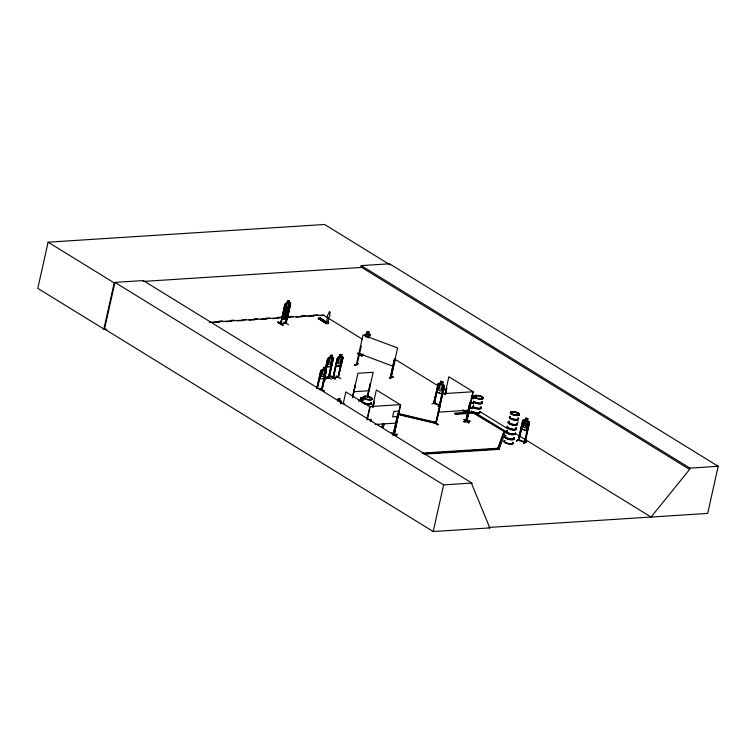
<?xml version="1.0" encoding="UTF-8"?>
<svg xmlns="http://www.w3.org/2000/svg" width="756" height="756" viewBox="0 0 756 756"><rect width="100%" height="100%" fill="white"/><g stroke="black" fill="none" stroke-linecap="round" stroke-linejoin="round"><path stroke-width="1.13" d="M327.877 322.302L327.216 321.962L327.868 321.943M281.241 323.124L280.533 323.039L280.391 323.729C280.835 324.031 288.716 323.426 285.541 322.661M360.565 354.876C361.377 353.761 359.043 354.233 360.716 354.177M435.938 423.417L442.468 393.706L473.01 391.75L466.603 421.47L473.19 391.759L448.866 376.762L444.868 394.66M321.772 389.453C321.735 389.52 322.472 390.417 321.47 389.331M323.993 378.369L323.36 378.387M329.077 378.047L323.833 378.246L325.562 379.739L323.417 378.624M328.737 377.395L329.229 377.348L328.926 377.924M333.538 377.754L332.99 377.783L337.431 357.928C338.414 356.378 340.654 357.72 339.992 354.725L341.92 354.63L341.334 356.983L342.109 357.683L341.154 361.916L339.813 363.797L338.055 363.91L337.526 362.152L339.992 354.725M338.622 377.433L332.838 377.66M327.726 322.311L327.329 321.697L327.896 322.264M326.422 322.557L327.764 322.519L329.285 316.528A1.663 1.162 -58.4 0 0 329.635 314.156L329.937 312.077M471.593 412.398A4.659 1.474 12.6 0 0 471.857 411.68L471.924 411.604A4.678 1.484 12.6 0 1 471.073 412.445M326.488 322.595L327.556 316.679A1.663 1.162 -58.4 0 1 328.359 314.241L329.37 311.803M390.228 264.921L324.579 224.475L48.119 242.185L37.8 288.348L104.441 329.408L106.709 329.266M114.043 283.481L103.808 329.257L104.8 329.191M104.441 329.408L114.95 282.385L143.253 280.57L471.924 483.065L471.735 483.935L489.803 527.896L489.028 527.423L707.663 513.418L718.2 466.291L389.529 263.787L361.226 265.602L360.924 266.953L689.604 469.448L651.067 517.038M278.217 321.99L277.821 322.396L282.82 325.175L278.208 321.99L282.867 324.806M280.703 323.833L285.248 305.311L284.577 305.254L280.599 323.833L285.088 303.969L287.167 303.052L287.715 300.85M285.248 305.311L280.958 323.681L281.109 323.01M285.9 303.147L285.135 304.006L282.375 319.41L286.732 319.098L289.189 310.659L288.669 309.979L284.398 310.291M289.463 300.605L288.934 302.995L289.68 303.676L288.735 307.919L287.403 309.809L285.683 309.941L285.163 308.193L287.62 300.746L289.52 300.642L288.962 302.882M289.189 310.659C286.902 308.798 288.915 310.149 286.392 312.634C288.253 315.035 285.777 316.584 285.91 313.173L283.878 315.375L285.636 312.672C283.793 310.121 286.118 308.59 286.108 312.162L288.017 307.72L287.478 310.102L288.244 310.792L287.289 315.035L285.957 316.915L284.228 317.038L283.708 315.29L284.653 311.047L285.749 310.225L287.034 303.884L288.764 303.751L287.809 307.994L286.089 308.117M283.67 311.103L285.702 310.149L286.259 307.957L287.989 307.824M283.85 321.895L288.537 324.693M285.541 318.172L286.051 315.895L287.138 315.072L288.093 310.829L287.573 309.081L285.853 309.213L284.521 311.103L283.576 315.346L284.332 316.027L283.746 318.38L285.636 318.276L286.099 315.932L287.403 315.904L288.168 315.044L287.403 315.904M287.762 316.755L290.673 303.572L290.153 302.787L290.606 303.61L286.118 323.436L285.598 323.455L286.43 318.994M289.586 304.876L285.56 323.445L286.174 322.623M285.919 323.275L287.904 314.619M288.395 312.445L290.257 304.933L289.746 304.97M326.46 323.644L318.172 318.56L320.308 318.087C323.615 319.533 315.63 318.616 321.149 318.607M328.198 323.53L319.703 318.465L320.308 318.087M320.591 319.741L322.51 319.627M321.706 318.947L319.76 319.23L322.538 319.467M322.973 319.986L321.338 320.204L323.275 320.279M324.116 320.44L322.169 320.714L324.116 320.44L323.284 319.92M325.76 322.925L325.94 322.122L325.949 322.755L327.556 322.651M326.781 322.642L326.412 323.644M326.923 322.632L326.781 323.275L328.397 323.171L328.539 322.529L327.31 321.744L328.69 322.519L327.991 323.549M327.669 322.803L327.839 322.075M327.877 323.199L328.18 321.858L327.301 323.237L327.253 321.971M316.783 388.168L320.421 371.876L320.941 371.848L317.454 388.234M316.934 388.272L320.922 370.601L321.697 369.75L323.029 369.693L323.492 367.388L325.42 367.303L324.825 369.656L325.6 370.355L324.655 374.589L323.303 376.469L321.555 376.582L321.016 374.825L321.971 370.582L322.982 369.665M324.778 369.627L326.072 369.467L326.611 370.251L324.097 378.661L319.637 378.907L320.979 370.62L321.697 369.75M317.293 388.14L320.941 371.848M320.062 388.556L324.437 391.079M325.203 369.599L327.386 359.818L327.906 359.79L325.874 369.656M325.354 369.693L327.386 359.818M325.713 369.561L327.66 360.877M323.899 378.369L323.984 377.575M321.621 390.124L324.296 376.989M321.48 390.124L325.505 371.555M321.962 389.983L325.052 375.864M325.543 373.691L326.186 371.621L325.666 371.65M322.047 390.115L326.488 370.26L326.034 369.542M330.457 355.329L327.981 362.767L328.52 364.524L330.268 364.411L331.619 362.53L332.564 358.287L331.79 357.597L332.385 355.244L330.504 355.367M331.345 379.314L326.838 376.214M331.742 357.56L332.253 355.292L330.495 355.405C331.147 358.476 328.898 356.917 327.887 358.533L326.649 366.877L331.062 366.594L332.205 364.297M331.875 357.512L333.037 357.408L333.576 358.193L329.011 378.057L328.482 378.076L331.015 366.008M328.444 378.057L329.077 377.253M332.47 359.497L328.284 377.943M328.983 378.038L332.744 360.546M330.58 375.968L335.182 378.747C328.217 373.587 329.266 377.055 335.097 379.134M332.744 377.679C332.413 376.762 334.634 377.159 332.914 376.979M333.462 377.773L337.441 359.176L336.93 359.204L333.046 377.783M336.713 362.436L333.283 377.631L333.528 376.96M336.184 364.033L338.272 357.182M340.824 378.765L336.354 375.902M341.287 356.955L341.797 354.677M340.805 364.316L337.989 377.452L338.612 376.639M342.534 356.87L343.044 357.616L338.083 377.452L342.014 358.883L342.695 358.949L342.175 358.977M338.404 377.31L342.534 358.845M336.127 364.005L336.193 366.273L340.606 365.989L343.111 357.588L342.581 356.794L341.419 356.898M337.649 401.152L338.112 398.809L340.02 398.705L339.264 401.814M340.672 403.704L341.145 401.616L340.663 400.86L339.463 400.945L340.191 401.748M340.739 403.685L341.192 401.644M343.158 403.865L345.832 391.92L370.156 406.908L367.482 418.852M354.687 365.394L358.127 363.523L354.318 365.261L354.734 365.006M361.198 346.409L360.499 346.239L361.198 346.409L357.021 364.95C355.641 363.031 357.9 365.271 357.021 364.231L356.567 364.061M360.404 354.753L360.451 354.063L359.875 354.781M352.494 396.616L355.481 384.369L352.665 397.807M352.655 396.711L357.9 373.256L373.162 372.283L367.671 396.843M365.951 337.072L366.424 334.955L368.144 334.823L367.671 336.949M367.104 331.922L366.594 334.199L365.498 335.021M366.499 334.095L367 331.827L368.9 331.714L368.361 337.932M368.9 331.714L368.342 333.954M363.523 399.82L362.332 399.915L362.889 397.665L360.99 397.779L360.536 400.085L358.457 401.001L359.28 400.179L363.532 399.924M360.99 397.779L360.574 400.151L359.487 400.982M362.304 400.019L362.889 397.665M367.255 396.768L370.242 383.424M367.416 396.862L370.497 383.405M366.915 419.627L369.835 406.596L400.368 404.64L393.942 434.398L393.252 434.341M372.481 407.342L376.365 389.964L400.689 404.951L394.103 434.672L398.025 415.961L397.344 415.894L393.318 434.464L393.857 434.445M372.812 406.728L374.05 401.171L373.228 406.983M373.029 407.002L374.466 401.427M370.837 421.546L371.319 419.391L367.34 419.646M393.12 377.008L389.397 378.369L392.855 376.507L393.12 376.979M390.417 377.442L394.49 358.949L395.199 359.109L391.135 377.603C388.688 377.008 392.572 376.734 390.446 376.724M356.671 363.986L356.341 364.713L363.003 335.021L397.59 347.94L391.022 377.65L391.013 376.942M381.865 426.942L381.988 426.365L383.405 426.696L383.273 427.272L381.865 426.942L383.037 423.729M396.257 435.721L391.693 432.612M397.505 415.989L393.158 434.369L393.989 433.698M393.848 433.642L394.301 434.653L397.968 415.904M392.581 434.388L397.306 434.605L392.742 434.87M397.165 434.133L392.544 434.7M438.508 385.04L437.809 384.87L438.508 385.04L434.322 403.581L433.708 403.373L438.159 383.5L439 382.952L443.848 384.842L444.405 385.929L436.155 423.247M439.992 405.67L433.651 403.345L438.215 383.557M433.897 403.307L433.764 402.636L434.322 402.863M434.303 402.872L434.256 403.572M438.385 385.087L434.379 403.496M431.856 403.969L435.428 402.513M440.417 383.5L440.928 381.232L440.427 383.623L439.217 383.972L438.272 388.215L438.905 390.436L440.852 391.192L442.298 389.784L443.243 385.541L442.373 384.379L443.007 382.045L442.458 384.331M440.361 405.84L438.206 406.445L440.153 405.424M443.451 387.072L444.15 387.242L443.451 387.072L439.349 405.575L439.812 405.736L444.405 385.929M443.583 387.025L439.425 405.462M436.486 422.717C434.898 422.217 438.036 423.095 435.673 423.294L439.803 404.829L440.474 404.885L435.919 423.398M397.505 414.373L435.843 423.483L436.136 422.462L397.788 413.362M437.922 424.702L433.471 421.555L433.122 421.914M433.084 421.942L437.677 424.759L438.083 424.362M445.067 394.641L446.56 387.97L445.728 393.791M445.53 393.8L446.777 388.244M505.084 431.837L505.216 431.26L473.917 411.982L454.838 413.201L454.706 413.778L455.594 414.326L473.558 413.173L505.386 432.243L505.518 431.667L473.691 412.596L473.568 413.173M455.594 414.326L454.838 413.201M489.028 527.423L489.841 527.896L433.197 531.525L443.63 484.88L114.95 282.385M468.654 422.784L464.137 419.589L468.711 422.689M463.853 421.659L463.948 421.272C482.479 420.468 451.417 422.481 469.807 421.423L463.929 421.65M465.894 421.479L469.826 402.901L465.639 421.375L466.424 420.657M466.112 420.818L466.962 420.752L466.802 421.461L470.884 402.957L470.27 402.721L466.216 421.338L470.27 402.721A4.734 1.503 12.6 0 0 474.144 401.757M473.511 404.829L473.029 406.945A4.734 1.503 12.6 0 0 478.945 408.505A4.734 1.503 12.6 0 0 480.797 406.945M473.917 411.982L473.795 412.559A4.659 1.474 12.6 0 1 471.3 411.302M474.673 413.107L474.806 412.53L455.717 413.749M505.518 431.667L499.206 449.13L497.788 448.79L504.101 431.336L505.216 431.26M498.053 448.242L498.809 449.366L498.053 448.242L422.226 453.109M499.206 449.13L499.329 448.554L497.92 448.214M504.101 431.336L497.788 448.79M517.945 421.697L517.463 423.814A4.668 1.484 12.6 0 1 511.264 423.814A4.668 1.484 12.6 0 1 509.26 421.101M516.613 441.003L519.504 438.99L519.051 439.255M518.285 440.361L522.679 420.516L523.606 419.911L522.755 420.563L518.276 440.37L524.995 442.383M518.89 440.417L523.058 421.999L522.349 421.857L522.972 422.056M523.058 421.999L518.843 440.521M525.231 441.731C523.483 441.504 525.94 441.476 525.042 442.506L529.474 422.651L528.86 421.593L527.376 421.149L527.905 418.852C524.314 415.516 526.507 422.311 523.606 419.911M525.656 418.125L525.174 420.525L523.88 420.912L522.935 425.155L523.653 427.338L525.76 428.009L527.291 426.554L528.236 422.32L527.282 421.196L527.905 418.852M523.917 443.318L526.705 441.702L523.842 443.366L526.45 441.211L523.974 443.025M528.557 423.757L529.181 423.955L528.557 423.757L524.39 442.326L524.38 441.778M524.881 442.468L529.474 422.651M689.604 469.448L689.897 468.106L361.226 265.602M471.876 411.642L471.857 411.727A4.659 1.474 12.6 0 0 472.765 412.228M383.273 427.272L384.587 423.492M435.843 423.483L436.136 422.462M327.471 321.952L327.348 322.056M284.001 309.374L285.088 307.04L289.416 306.709L289.463 308.968M284.058 309.384L285.163 307.144L289.406 306.823L289.416 308.939M289.198 309.639L288.093 311.878L283.85 312.2L283.784 310.045L283.784 312.285L288.178 311.982L289.312 309.676M286.732 319.098L287.875 316.792M325.241 376.356L324.097 378.661M326.658 366.773L331.034 366.528L332.101 364.26M341.75 363.683L340.55 365.961L336.203 366.159M278.095 322.311L282.801 325.08M357.503 353.354L362.285 355.868C355.452 350.86 355.906 354.025 362.181 356.161M437.96 424.692L433.33 421.895L437.998 424.749M441.787 393.914L436.959 392.062L436.751 389.605L436.892 392.118L441.825 394.018L442.978 391.995M441.825 394.018L442.997 392.052M528.113 428.756L526.8 430.788L521.508 429.087L521.347 426.582L521.536 429.068M519.06 439.236L516.575 441.041M322.264 319.939L323.284 320.364M364.95 396.815L365.375 396.976M365.148 396.541L365.517 396.569M370.44 399.735L369.986 399.782M370.119 399.31C371.158 400.396 368.106 399.395 370.355 399.763M472.576 398.393L471.924 398.081L472.566 397.996M475.93 395.842L476.535 395.823M476.412 396.182L476.62 396.153M476.185 395.69L476.176 395.955M480.098 398.762L480.873 398.752M480.164 398.686L481.298 398.686M512.955 412.407L512.171 412.285L512.861 412.256M516.367 415.016L516.906 415.233M516.792 414.959L517.605 415.006M517.728 415.138L516.424 414.883L517.01 414.864M365.299 334.294L364.468 335.05L365.29 334.218L369.589 333.897L370.062 334.653L369.589 333.897M327.991 358.59L328.728 357.786M320.251 318.323L328.614 323.492L326.715 323.615L318.361 318.37L320.27 318.248L326.677 322.188M327.32 321.801L328.18 321.858M516.991 440.795L519.523 438.99M519.013 439.869L524.56 441.636M393.725 433.689L394.254 433.991M466.225 420.497L466.887 420.723M465.63 421.357L466.178 421.328M326.686 323.644L318.361 318.37M328.217 323.54L319.892 318.267M354.64 365.309L357.957 363.825M394.49 358.949L390.294 377.386M389.463 378.293L392.855 376.875L389.397 378.369M364.94 396.711L365.554 396.9M369.457 399.461L369.646 399.64M370.062 399.565L369.41 399.348M476.072 395.964L476.422 395.738M471.971 398.034L472.717 398.346M472.689 398.412C474.125 398.1 471.262 397.892 473.114 398.091M473.029 398.176L472.273 397.996M512.804 412.303L512.965 412.445M433.878 402.693L434.483 402.797M434.558 403.052L440.115 405.112M439.368 405.027L439.945 405.074M438.206 406.445L440.03 405.764M281.26 323.143L280.637 323.029M286.335 322.746L285.872 322.793M394.008 433.774L393.611 433.793M321.385 390.011L321.791 389.964M322.311 320.043L322.803 320.071M369.589 399.206L369.221 399.499M480.24 398.488L481.374 398.752L480.57 398.535M481.298 398.96L480.381 398.743M512.644 412.417L512.313 412.19M517.51 415.072L516.887 414.959M283.103 316.121L287.337 315.8M369.041 336.789L366.868 336.921L369.051 336.675M288.877 302.958L290.2 302.825M285.919 303.222L290.162 302.901M285.664 322.963L281.289 323.294M282.82 325.175L277.83 322.387M362.861 354.205L360.508 354.271M363.683 354.507L359.837 354.8L359.998 354.091L360.045 354.923L360.092 354.224M361.037 397.845L362.814 397.75M360.414 400.907L362.133 400.774M286.212 307.881L288.064 307.749M338.149 398.875L339.945 398.79M339.378 401.03L340.72 400.897L341.079 401.653M340.351 403.061L340.701 402.929M469.826 402.901L470.336 402.872M469.986 403.005L470.497 402.967M397.344 415.894L397.864 415.857M398.384 416.159L397.769 415.923M143.064 281.43L361.699 267.426M219.06 321.158L222.585 320.941M230.807 320.412L234.332 320.185M242.544 319.656L246.069 319.429M254.29 318.909L257.815 318.682M266.036 318.153L269.552 317.926M277.773 317.397L281.298 317.17M289.52 316.651L293.035 316.424M301.257 315.895L305.953 315.592M313.003 315.139L317.7 314.846M209.27 322.311L282.073 317.652M286.77 317.35L323.162 315.016L362.275 339.113M213.891 322.396L219.779 322.018M225.657 321.64L231.534 321.272M237.422 320.894L243.3 320.516M249.178 320.138L255.055 319.76M260.943 319.382L266.821 319.004M272.699 318.626L278.586 318.257M287.989 317.652L290.342 317.501M296.22 317.123L302.107 316.745M307.985 316.367L313.863 315.989M319.75 315.611L324.447 315.318M340.039 354.791L341.844 354.715M328.671 357.758L333.084 357.437M338.215 357.144L342.581 356.794M327.546 359.913L328.057 359.884M332.631 359.591L332.99 359.459M337.601 359.27L336.93 359.204M321.763 369.854L326.082 369.571M321.092 371.943L320.421 371.876M338.31 376.8C339.368 376.79 337.412 376.271 338.045 377.442M328.558 377.584L324.097 377.868M338.093 376.97L333.642 377.253M319.202 389.68L321.432 389.538M353.77 391.721L369.032 390.748M438.338 412.171L468.881 410.215M397.675 416.528L392.591 416.858L393.791 411.472L398.885 411.151L393.734 434.322M375.099 424.456L396.238 423.105M423.114 453.647L498.941 448.79M424.154 454.158L498.809 449.366M689.897 468.106L718.2 466.291M443.63 484.88L471.924 483.065M365.564 396.985L364.997 396.853M481.175 398.979L480.674 399.017M517.501 415.394L516.433 414.95M513.74 429.862L514.26 429.918M518.465 439.586L519.07 439.775M329.474 311.727L329.937 312.455M480.315 398.497L480.835 398.582M369.665 399.187L370.156 399.3M394.103 434.672L393.659 434.416M397.628 413.797L435.976 422.906M399.915 414.468L436.004 423.048M476.242 395.813L476.1 396.04M356.586 364.666L357.021 364.836M518.436 439.68L518.909 439.841M523.577 419.93L528.813 421.659M521.583 429.021L526.8 430.674M358.883 353.487L393.46 366.405M472.462 398.365L471.99 398.015M440.89 381.241L443.007 382.045M440.937 381.345L442.884 382.111M319.845 388.575L324.381 391.372M284.247 316.112L283.103 316.235L282.64 315.479M369.476 335.91L368.966 335.947M282.253 317.161L282.432 319.334M367.841 417.784L367.321 417.813M395.369 359.497L438.48 386.07M443.498 389.151L446.503 391.013M479.597 411.396L507.673 428.699M515.696 433.642L651.842 517.52M318.399 318.21L326.979 323.426M326.526 364.628L326.715 366.802M323.662 378.576L325.562 379.739M319.608 376.715L319.637 378.907M48.119 242.185L114.761 283.245M104.526 329.03L433.197 531.525M333.037 357.408L333.5 358.231M528.784 421.678L529.37 422.68M524.777 420.308L527.121 430.287M480.608 407.503A4.659 1.474 12.6 0 1 478.255 409.024A4.659 1.474 12.6 0 1 472.254 407.04M480.74 407.21A4.734 1.503 12.6 0 1 478.888 408.769A4.734 1.503 12.6 0 1 472.878 407.21M479.72 411.481A4.659 1.474 12.6 0 1 477.367 413.003A4.659 1.474 12.6 0 1 471.366 411.018M481.884 402.116A4.734 1.503 12.6 0 1 479.484 403.657A4.734 1.503 12.6 0 1 473.388 401.644M481.137 407.097A4.668 1.484 12.6 0 1 478.444 408.174A4.668 1.484 12.6 0 1 473.048 406.643M482.082 402.853A4.668 1.484 12.6 0 1 479.399 403.931A4.668 1.484 12.6 0 1 474.003 402.409M481.941 401.852A4.734 1.503 12.6 0 1 480.079 403.411A4.734 1.503 12.6 0 1 474.078 401.852M481.941 401.559A4.659 1.474 12.6 0 1 479.578 403.071A4.659 1.474 12.6 0 1 473.587 401.086M468.068 412.445A4.678 1.484 12.6 0 1 462.87 410.13M471.924 411.377A4.659 1.474 12.6 0 1 470.26 412.455M469.24 412.445A4.659 1.474 12.6 0 1 462.908 410.026M466.839 412.398A4.659 1.474 12.6 0 1 462.842 410.328M472.812 407.399A4.659 1.474 12.6 0 1 468.985 408.353M474.144 401.445A4.659 1.474 12.6 0 1 470.317 402.4M472.264 395.426A4.659 1.474 12.6 0 1 475.118 397.571A4.659 1.474 12.6 0 1 471.271 398.119M472.954 407.115A4.734 1.503 12.6 0 1 469.06 408.079M473.01 406.851A4.734 1.503 12.6 0 1 469.117 407.815M473.01 406.548A4.668 1.484 12.6 0 1 469.174 407.503M473.965 402.305A4.668 1.484 12.6 0 1 470.128 403.26M474.088 402.022A4.734 1.503 12.6 0 1 470.204 402.986M472.16 395.86A4.659 1.474 12.6 0 1 475.023 398.006A4.659 1.474 12.6 0 1 471.168 398.563M472.226 395.596A4.678 1.484 12.6 0 1 475.099 397.75A4.678 1.484 12.6 0 1 471.234 398.308M516.924 423.823A4.659 1.474 12.6 0 1 512.228 424.995A4.659 1.474 12.6 0 1 509.081 421.961M517.057 423.53A4.734 1.503 12.6 0 1 512.284 424.721A4.734 1.503 12.6 0 1 509.09 421.64M515.961 428.104A4.659 1.474 12.6 0 1 511.869 429.399A4.659 1.474 12.6 0 1 507.55 426.469M516.036 427.801A4.659 1.474 12.6 0 1 511.935 429.096A4.659 1.474 12.6 0 1 507.616 426.167M516.017 427.924A4.678 1.484 12.6 0 1 511.906 429.228A4.678 1.484 12.6 0 1 507.569 426.289M518.191 418.437A4.734 1.503 12.6 0 1 514.033 419.75A4.734 1.503 12.6 0 1 509.638 416.783M518.399 419.174A4.668 1.484 12.6 0 1 512.785 419.75A4.668 1.484 12.6 0 1 510.205 416.868M517.444 423.719A4.734 1.503 12.6 0 1 511.755 424.305A4.734 1.503 12.6 0 1 509.147 421.375M518.247 418.172A4.734 1.503 12.6 0 1 514.089 419.495A4.734 1.503 12.6 0 1 509.695 416.518M518.247 417.879A4.659 1.474 12.6 0 1 514.156 419.174A4.659 1.474 12.6 0 1 509.837 416.244M513.674 438.348A4.659 1.474 12.6 0 1 509.582 439.642A4.659 1.474 12.6 0 1 505.254 436.713M513.806 438.055A4.734 1.503 12.6 0 1 509.648 439.368A4.734 1.503 12.6 0 1 505.254 436.392M513.05 443.073A4.659 1.474 12.6 0 1 507.446 443.64A4.659 1.474 12.6 0 1 504.876 440.767M512.785 442.326A4.659 1.474 12.6 0 1 508.693 443.621A4.659 1.474 12.6 0 1 504.365 440.691M515.866 428.558A4.659 1.474 12.6 0 1 511.765 429.852A4.659 1.474 12.6 0 1 507.446 426.923M513.107 442.884A4.678 1.484 12.6 0 1 507.484 443.46A4.678 1.484 12.6 0 1 504.904 440.568M515.932 428.312A4.678 1.484 12.6 0 1 511.821 429.606A4.678 1.484 12.6 0 1 507.484 426.667M515.28 433.415A4.734 1.503 12.6 0 1 509.582 433.991A4.734 1.503 12.6 0 1 506.983 431.071M513.872 437.497A4.668 1.484 12.6 0 1 509.175 438.66A4.668 1.484 12.6 0 1 506.019 435.626M515.148 433.698A4.668 1.484 12.6 0 1 509.535 434.265A4.668 1.484 12.6 0 1 506.964 431.383M513.863 437.79A4.734 1.503 12.6 0 1 509.705 439.104A4.734 1.503 12.6 0 1 505.31 436.136M515.337 433.15A4.734 1.503 12.6 0 1 509.648 433.727A4.734 1.503 12.6 0 1 507.04 430.807M515.337 432.838A4.659 1.474 12.6 0 1 509.724 433.415A4.659 1.474 12.6 0 1 507.163 430.533M370.941 402.92A4.734 1.503 12.6 0 1 369.089 404.479A4.734 1.503 12.6 0 1 363.078 402.92M362.455 402.447A4.734 1.503 12.6 0 1 362.389 401.266M370.818 403.213A4.668 1.484 12.6 0 1 366.121 404.384M364.959 404.054A4.668 1.484 12.6 0 1 363.92 403.657M362.445 402.75A4.668 1.484 12.6 0 1 362.115 402.305M362.096 401.909A4.668 1.484 12.6 0 1 362.379 401.578M370.998 402.664A4.734 1.503 12.6 0 1 366.84 403.978A4.734 1.503 12.6 0 1 362.445 401.001M370.998 402.362A4.659 1.474 12.6 0 1 366.906 403.657A4.659 1.474 12.6 0 1 362.578 400.727M285.447 311.028L284.502 315.271L286.222 315.139L287.167 310.896L285.447 311.028M285.579 310.981L284.634 315.224L286.363 315.101L287.308 310.858L285.579 310.981M284.379 317.142L284.209 317.898L285.314 317.813L285.485 317.057L284.379 317.142M287.941 301.209L287.771 301.965L288.877 301.88L289.047 301.124L287.941 301.209M286.477 308.306L286.316 309.062L287.422 308.987L287.592 308.231L286.477 308.306M322.906 370.525L321.962 374.768L323.71 374.655L324.664 370.412L322.906 370.525M323.814 367.851L323.644 368.607L324.768 368.541L324.938 367.785L323.814 367.851M329.871 358.467L328.926 362.7L330.674 362.596L331.629 358.353L329.871 358.467M330.778 355.792L330.608 356.548L331.733 356.482L331.903 355.717L330.778 355.792M339.416 357.853L338.461 362.096L340.219 361.982L341.164 357.739L339.416 357.853M340.323 355.178L340.153 355.934L341.277 355.868L341.447 355.112L340.323 355.178M338.433 399.262L338.263 400.019L339.378 399.943L339.548 399.187L338.433 399.262M367.321 332.281L367.151 333.037L368.257 332.952L368.427 332.196L367.321 332.281M369.939 334.653L369.268 337.686L370.005 334.615M361.311 398.232L361.141 398.988L362.247 398.913L362.417 398.147L361.311 398.232M440.266 384.379L439.312 388.622L441.258 389.378L442.203 385.135L440.266 384.379M441.202 381.865L441.031 382.621L442.279 383.112L442.449 382.347L441.202 381.865M464.175 419.618L468.966 422.765L464.175 419.618M525.004 421.281L524.059 425.515L526.167 426.195L527.112 421.952L525.004 421.281M525.978 418.748L525.807 419.504L527.159 419.939L527.329 419.183L525.978 418.748M343.517 403.128L343.933 403.383L343.517 403.128M474.966 412.927A4.659 1.474 12.6 0 0 479.654 411.765A4.659 1.474 12.6 0 1 474.966 412.946M476.006 397.713A4.659 1.474 12.6 0 0 483.245 398.119A4.659 1.474 12.6 0 0 476.894 395.293A4.659 1.474 12.6 0 0 476.006 397.713M475.911 398.157A4.659 1.474 12.6 0 0 483.15 398.563A4.659 1.474 12.6 0 0 476.8 395.738A4.659 1.474 12.6 0 0 475.911 398.157M475.959 397.892A4.678 1.484 12.6 0 0 483.226 398.289A4.678 1.484 12.6 0 0 476.856 395.454A4.678 1.484 12.6 0 0 475.959 397.892M512.322 414.042A4.659 1.474 12.6 0 0 519.561 414.439A4.659 1.474 12.6 0 0 513.211 411.614A4.659 1.474 12.6 0 0 512.322 414.042M512.228 414.477A4.659 1.474 12.6 0 0 519.457 414.883A4.659 1.474 12.6 0 0 513.107 412.058A4.659 1.474 12.6 0 0 512.228 414.477A4.649 1.474 12.6 0 0 519.448 414.883A4.649 1.474 12.6 0 0 513.116 412.067A4.649 1.474 12.6 0 0 512.228 414.486M512.275 414.212A4.678 1.484 12.6 0 0 519.533 414.619A4.678 1.484 12.6 0 0 513.163 411.784A4.678 1.484 12.6 0 0 512.275 414.212M365.072 398.525A4.659 1.474 12.6 0 0 372.302 398.922A4.659 1.474 12.6 0 0 365.961 396.097A4.659 1.474 12.6 0 0 365.072 398.525M364.968 398.96A4.659 1.474 12.6 0 0 372.207 399.366A4.659 1.474 12.6 0 0 365.857 396.541A4.659 1.474 12.6 0 0 364.968 398.96M365.016 398.714A4.678 1.484 12.6 0 0 372.283 399.121A4.678 1.484 12.6 0 0 365.904 396.286A4.678 1.484 12.6 0 0 365.016 398.714"/></g></svg>
